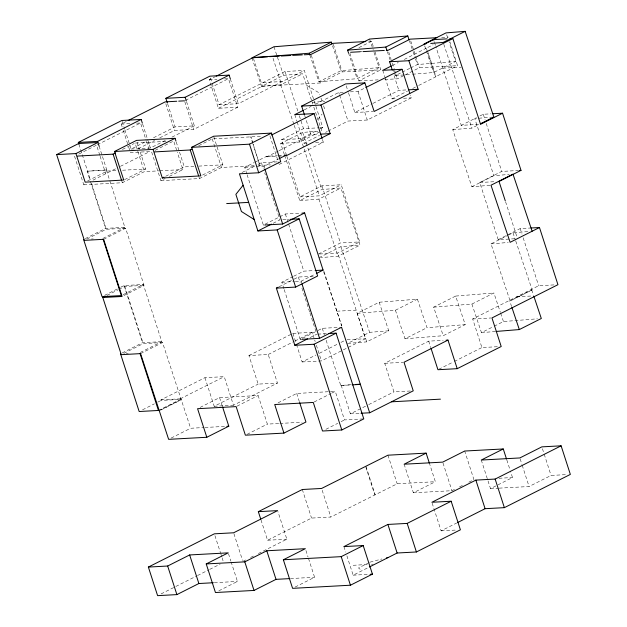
<?xml version="1.0" encoding="UTF-8"?>
<svg xmlns="http://www.w3.org/2000/svg" width="627" height="627" viewBox="0 0 627 627"><rect width="100%" height="100%" fill="white"/><g stroke="black" fill="none" stroke-linecap="round" stroke-linejoin="round"><path stroke-width="0.47" stroke-dasharray="3.13 2.35" d="M317.952 119.475L322.074 114.012M122.124 126.795L121.23 124.036L126.403 121.426M224.623 78.869L228.479 78.665L237.711 107.241L218.423 108.283L209.199 79.707L215.233 76.666M78.775 154.101L96.534 145.15L99.811 155.292M97.397 144.719L140.519 122.986L146.177 140.503M185.357 100.391L228.479 78.665M122.414 149.461L134.256 143.497M87.122 171.226L106.849 169.964L87.122 171.226L90.1 180.443M129.914 145.378L131.106 149.061L146.624 141.24M153.521 137.76L175.082 126.897L194.37 125.855L186.627 101.887M210.429 77.999L219.066 104.733L285.042 71.494L304.322 70.451L322.787 127.61L318.555 129.734M251.968 57.849L261.537 86.408L283.522 75.326L302.645 73.782L312.818 104.145M138.222 148.701L154.61 140.44M159.783 137.838L174.447 130.447L193.727 129.405L237.711 107.241M218.423 108.283L262.407 86.118L320.256 82.991L342.248 71.909L380.816 69.824L374.264 49.541M131.106 149.061L150.386 148.019L165.912 140.197M171.947 137.156L194.37 125.855M219.066 104.733L238.346 103.69L304.322 70.451M87.702 180.866L107.154 171.069L116.794 170.544M261.537 86.408L280.653 84.864L302.645 73.782M74.542 156.233L83.775 184.816L86.314 183.539M93.078 180.129L116.113 168.514M120.423 166.343L149.743 151.569L130.463 152.612L128.378 146.162M155.065 150.355L173.671 140.981L176.947 151.123M358.903 47.636L371.584 41.249L373.966 48.624M124.577 179.635L145.723 168.984L139.468 149.618M309.942 55.066L318.892 81.784L340.884 70.702L379.123 67.614L373.567 51.038M83.775 184.816L122.343 182.731L144.335 171.649L158.796 170.865M198.704 145.715L212.239 138.896L262.204 136.271M318.892 81.784L357.131 78.696L379.123 67.614M165.685 176.273L184.291 166.892L193.931 166.374M151.679 152.063L160.912 180.639L165.136 178.507M169.368 176.375L182.904 169.556L177.245 152.04M349.89 53.248L358.824 80.907L380.816 69.824M427.536 51.861L426.344 48.177L433.108 44.768M304.275 109.866L311.172 106.386M315.483 104.215L338.768 92.482L343.588 92.224M392.236 65.537L398.27 62.496M404.305 59.455L426.344 48.177M350.336 91.855L358.048 91.44L364.953 87.96M394.446 72.85L395.371 75.616L401.288 72.63M402.134 72.207L409.752 68.367M410.599 67.943L417.363 64.534L455.602 61.446L449.12 42.103M202.56 175.035L222.859 164.807L213.627 136.231M160.912 180.639L199.48 178.554L221.464 167.472L254.248 165.7M384.86 79.496L397.393 78.822L404.156 75.412M405.003 74.981L419.385 67.74L457.569 65.67L449.825 41.703M85.288 238.613L105.587 228.385L124.867 227.342L109.678 180.325M286.57 155.402L281.507 139.735L303.499 128.653L318.924 127.814M86.879 239.075L106.331 229.27L125.619 228.228L144.077 285.387L122.085 296.469M284.368 154.571L280.669 143.52L302.661 132.438L317.952 131.208M102.875 238.425L124.867 227.342M281.507 139.735L300.795 138.685L317.709 130.165M246.826 173.859L244.718 167.338L254.021 162.652M254.868 162.228L266.71 156.264L277.314 155.684M412.582 74.229L433.61 72.528L455.602 61.446M266.71 156.264L266.89 156.828L278.106 151.185M278.968 150.746L310.874 134.672L318.587 134.249M348.604 93.149L354.858 112.507L372.101 103.816M372.963 103.377L398.835 90.343L407.519 89.873M103.627 239.31L125.619 228.228M280.669 143.52L299.784 141.976L321.776 130.894L313.116 105.046M241.975 172.527L254.656 166.131M258.042 164.423L261.428 162.722L277.816 161.837M427.833 52.786L435.577 76.753L457.569 65.67M297.167 122.022L304.017 143.222L319.543 135.401M325.578 132.36L327.302 131.49M328.164 131.059L348.001 121.058L367.281 120.016L411.265 97.851L410.371 95.085M385.127 77.693L391.977 98.894L407.503 91.072M412.676 88.47L417.848 85.86M418.711 85.429L435.961 76.737L428.217 52.762M256.286 166.719L263.998 166.296L278.38 159.054M279.148 164.431L323.297 142.18L322.403 139.413M104.591 295.348L117.28 288.953M120.658 287.244L124.044 285.544L143.324 284.501L161.79 341.66L139.797 352.742M286.868 156.327L299.972 196.886L321.964 185.811L341.245 184.761L359.71 241.92L337.718 253.002L319.394 253.998M107.037 295.38L118.033 289.839M118.871 289.408L124.797 286.429L144.077 285.387M284.674 155.496L299.8 200.632L321.792 189.55L340.908 188.006L360.039 245.126L338.047 256.208L320.844 257.595M123.025 294.729L143.324 284.501M299.972 196.886L319.253 195.843L341.245 184.761M247.124 174.792L263.364 225.069L285.356 213.987L302.708 213.055M490.04 185.294L471.872 186.76L452.741 129.64L476.504 117.664M479.89 115.964L483.268 114.255L490.988 113.84M299.8 200.632L318.916 199.088L340.908 188.006M273.121 223.29L279.885 219.881L264.704 172.864M452.741 129.64L471.865 128.104L478.628 124.695M122.21 352.93L142.509 342.703L161.79 341.66M318.43 254.045L340.422 242.962L359.71 241.92M123.801 353.385L143.254 343.588L162.542 342.546L190.616 428.257L203.987 427.536M318.931 257.744L340.923 246.662L360.039 245.126M283.913 288.686L281.829 282.228L292.825 276.687M293.663 276.264L303.813 271.146L314.425 270.574M514.595 238.769L498.206 239.655L479.741 182.496L501.733 171.414L518.121 170.528M140.55 353.62L162.542 342.546M471.872 186.76L493.864 175.678L509.163 174.439M278.897 286.845L293.271 279.595M294.118 279.172L298.35 277.04L314.738 276.154M295.325 281.499L301.109 281.186L315.491 273.944M160.967 399.861L180.255 398.819L180.435 399.391L161.155 400.434L160.967 399.861L204.951 377.697L224.231 376.655L233.463 405.23L277.447 383.066L268.215 354.49L248.935 355.533L258.159 384.116L277.447 383.066M248.935 355.533L292.911 333.368L312.199 332.326L315.177 341.543M142.548 409.807L154.383 403.843M157.769 402.134L161.155 400.434M180.255 398.819L224.231 376.655M268.215 354.49L294.087 341.456M294.949 341.017L312.199 332.326M158.443 410.466L180.435 399.391M284.211 289.603L300.286 339.387L317.207 330.868M318.046 330.437L322.278 328.305L340.594 327.318M498.206 239.655L520.198 228.573L529.839 228.048M159.015 410.779L180.999 399.697M161.092 409.909L181.391 399.681M515.77 241.082L532.127 289.901L510.135 300.984L491.004 243.872L507.925 235.344M508.771 234.921L512.996 232.789L528.295 231.551M379.17 302.238L388.74 330.79L366.748 341.872L357.178 313.32L379.17 302.238L417.41 299.15L426.979 327.709L465.218 324.621L455.649 296.069L433.657 307.152L443.226 335.704L465.218 324.621M310.044 337.608L316.807 334.199M200.115 407.417L219.568 397.612L258.136 395.527L267.368 424.111L278.937 423.484M357.178 313.32L395.418 310.232L417.41 299.15M204.951 377.697L214.183 406.272L258.159 384.116M296.485 344.435L302.143 361.951L315.945 354.992M319.394 353.26L337.498 344.129M340.947 342.397L344.403 340.657M388.74 330.79L369.616 332.334L347.624 343.416L366.748 341.872M302.143 361.951L321.424 360.909L365.408 338.745L337.718 253.002M171.163 438.061L190.616 428.257M236.99 406.186L258.136 395.527M433.657 307.152L471.896 304.064L493.888 292.981L500.37 312.332M395.418 310.232L404.987 338.792L426.979 327.709M278.098 402.816L296.704 393.442L329.488 391.671M326.15 340.289L340.743 385.464L350.822 384.719M410.34 390.997L393.952 391.883L384.719 363.299L428.703 341.143L443.164 340.359M497.344 346.723L481.912 347.554L472.687 318.978L538.656 285.732L555.052 284.846M511.608 306.54L509.759 301.015L532.127 289.901M247.069 434.339L267.368 424.111M314.127 402.009L331.04 393.49M331.887 393.058L335.273 391.358L344.505 419.933L362.821 418.946M471.896 304.064L481.465 332.623L493.308 326.659M494.154 326.228L503.457 321.541L537.433 318.806M341.182 385.244L350.407 413.82L367.83 405.05M368.7 404.611L393.952 391.883M438.798 369.287L453.454 361.897M454.316 361.458L481.912 347.554M325.899 429.315L337.734 423.343M341.119 421.642L344.505 419.933M161.076 593.902L174.964 586.903M175.834 586.464L196.666 575.962M197.536 575.531L208.822 569.841M209.692 569.402L220.108 564.151M261.004 519.963L267.557 540.239L311.541 518.082L330.821 517.032L397.181 483.77L435.365 481.701L429.707 464.192M242.861 561.361L247.171 559.19M250.62 557.45L254.938 555.279M258.387 553.539L286.845 539.196L277.91 511.538M218.839 590.814L237.445 581.441L231.191 562.082M404.141 464.207L413.373 492.783L435.365 481.701M413.373 492.783L451.942 490.698L456.166 488.566M459.552 486.865L463.784 484.734M468.855 482.179L473.934 479.616L464.701 451.04M295.129 587.068L314.582 577.263L308.327 557.905M481.277 460.038L490.51 488.613L512.502 477.531L510.417 471.081M369.24 562.56L358.519 567.968L361.944 570.75M370.071 562.145L381.874 558.955M346.896 555.82L353.15 575.178L368.543 567.419M432.175 503.199L441.11 530.85L456.636 523.028M499.186 488.143L529.078 486.528L551.062 475.446L566.494 474.608M395.371 75.616L411.625 74.299M312.207 102.342L324.88 101.315M492.9 117.1L474.733 118.558L493.864 175.678M491.004 243.872L508.215 242.484M455.649 296.069L493.888 292.981M404.987 338.792L443.226 335.704M481.465 332.623L495.056 331.526M368.692 41.406L371.584 41.249M441.651 37.455L448.336 37.095M360.204 51.751L362.132 51.649M209.199 79.707L216.911 79.292M442.819 68.178L461.143 67.191M263.05 82.576L282.33 81.534M358.824 80.907L378.112 79.864M391.977 98.894L396.797 98.635M403.553 98.274L411.265 97.851M121.23 124.036L129.907 123.566M136.662 123.198L140.519 122.986M354.858 112.507L373.175 111.512M319.888 127.759L322.787 127.61M478.636 124.397L461.284 125.337L435.969 46.978M165.959 141.396L135.103 143.066L137.485 150.441M304.017 143.222L308.837 142.964M315.585 142.595L323.297 142.18M278.278 155.637L282.134 155.425M266.89 156.828L277.502 156.256M278.466 156.209L281.358 156.052M122.586 170.23L145.723 168.984M198.751 166.108L222.859 164.807M159.76 170.81L182.904 169.556M258.105 165.489L270.464 164.901M244.718 167.338L255.322 166.766M479.741 182.496L495.173 181.658M282.777 219.724L289.525 219.356M263.364 225.069L265.292 224.968M91.307 239.052L93.235 238.942M281.829 282.228L294.361 281.554M516.664 296.814L533.06 295.928M336.895 311.204L356.175 310.161M472.687 318.978L491.004 317.983M317.771 334.144L326.455 333.674M300.286 339.387L302.214 339.285M347.092 339.732L365.408 338.745M126.301 353.471L128.229 353.362M384.719 363.299L403.043 362.312M340.743 385.464L352.311 384.837M330.453 391.616L335.273 391.358M214.183 406.272L233.463 405.23M350.407 413.82L360.055 413.303M204.935 427.481L226.896 426.297M279.901 423.429L302.081 422.23M498.998 478.26L512.502 477.531M490.51 488.613L498.222 488.198M267.557 540.239L286.845 539.196M441.11 530.85L456.542 530.019M353.158 565.288L367.853 564.496M371.498 564.292L373.316 564.198M214.309 582.687L237.445 581.441M290.473 578.572L314.582 577.263M353.15 575.178L370.502 574.238M306.47 85.201L319.276 92.968L319.848 94.685M446.651 34.736L447.89 38.419M512.996 232.789L515.465 240.157M531.743 289.933L533.601 295.458M443.783 44.274L471.865 128.104M424.659 45.818L433.61 72.528M409.337 40.583L412.731 50.716M413.044 51.633L415.199 58.084M415.513 59.009L417.363 64.534M500.675 313.249L503.457 321.541M387.345 51.665L390.127 59.957M393.207 69.166L394.14 71.933M369.554 39.062L373.261 50.113M348.494 52.903L357.131 78.696M332.553 45.826L340.884 70.702M321 98.11L322.145 101.535M323.579 105.822L325.013 110.101M273.96 46.766L283.522 75.326M302.661 132.438L321.792 189.55M340.923 246.662L369.616 332.334M280.653 84.864L293.922 124.475M294.228 125.4L299.784 141.976M318.916 199.088L338.047 256.208M323.556 271.562L341.762 325.915M483.268 114.255L485.055 119.788M486.246 123.472L501.733 171.414M520.198 228.573L521.985 234.106M523.177 237.79L538.656 285.732M505.574 201.737L517.189 237.688M433.586 39.603L434.182 41.445M434.48 42.362L435.671 46.053M410.748 41.006L413.726 50.223M414.024 51.148L419.385 67.74M542.433 448.713L543.923 453.321M544.22 454.238L551.062 475.446M388.756 52.088L391.138 59.463M392.33 63.147L394.414 69.605M394.712 70.522L395.606 73.288M395.903 74.213L397.393 78.822M520.144 458.87L521.93 464.403M522.228 465.32L529.078 486.528M394.077 75.593L398.835 90.343M382.752 70.318L384.829 76.768M506.843 460.014L510.119 470.156M358.048 91.44L367.281 120.016M333.313 44.251L342.248 71.909M346.222 85.774L348.306 92.224M428.703 341.143L430.788 347.593M338.768 92.482L339.364 94.324M339.662 95.249L348.001 121.058M311.329 55.333L320.256 82.991M443.007 463.039L451.942 490.698M304.62 115.305L310.874 134.672M285.042 71.494L297.841 111.136M299.33 115.744L303.499 128.653M321.964 185.811L340.422 242.962M294.784 114.647L296.869 121.097M300.795 138.685L319.253 195.843M273.058 58.342L281.695 85.076M387.948 455.194L397.181 483.77M324.088 271.562L341.66 325.954M253.473 58.468L262.407 86.118M269.916 135.855L278.85 163.506M285.356 213.987L288.334 223.212M288.632 224.129L303.813 271.146M322.278 328.305L324.363 334.763M365.964 466.269L375.189 494.852M365.87 467.217L374.805 494.875M263.998 166.296L264.602 168.161M301.109 281.186L301.705 283.028M261.428 162.722L263.215 168.255M298.35 277.04L300.137 282.573M301.924 288.099L309.667 312.074M309.965 312.991L316.51 333.274M252.885 143.262L250.808 136.811L252.712 143.348M253.183 144.186L259.86 165.473L253.01 144.273M230.313 78.798L238.346 103.69M316.369 345.234L321.424 360.909M292.911 333.368L296.187 343.51M296.704 393.442L299.385 401.742M212.239 138.896L221.464 167.472M343.917 546.603L345.704 552.128M322.192 490.298L330.821 517.032M184.793 101.746L193.727 129.405M302.308 489.499L311.541 518.082M198.884 176.712L199.48 178.554M167.636 103.855L175.082 126.897M165.81 103.714L174.447 130.447M176.25 142L179.228 151.225M179.526 152.142L184.291 166.892M305.945 550.53L308.029 556.988M142.642 124.052L150.386 148.019M146.475 141.428L149.155 149.728M137.086 142.243L139.17 148.701M219.568 397.612L222.248 405.912M137.783 151.366L144.335 171.649M122.171 121.403L124.554 128.778M124.851 129.703L129.617 144.453M123.315 130.487L128.08 145.237M121.748 180.882L122.343 182.731M233.926 533.702L242.563 560.444M99.113 146.177L107.154 171.069M106.402 170.183L109.38 179.4M100.108 156.217L105.767 173.734M228.51 553.782L230.893 561.157M214.943 535.67L220.602 553.186M220.9 554.111L221.793 556.87M222.091 557.795L223.58 562.403M78.924 144.273L90.382 179.878M91.581 183.601L106.331 229.27M124.797 286.429L143.254 343.588M90.398 181.368L105.587 228.385M124.044 285.544L142.509 342.703"/><path stroke-width="0.94" d="M243.127 185.231L235.877 194.354L241.411 211.495L254.201 219.528M78.924 144.273L78.328 142.423L121.873 120.486L141.153 119.444L142.345 123.127M167.346 102.93L165.857 98.321L209.833 76.157L229.121 75.115L230.313 78.798M56.649 154.61L78.641 143.528L97.922 142.486L75.938 153.568L56.649 154.61L84.347 240.353L103.627 239.31L122.085 296.469L102.804 297.512L121.27 354.67L140.55 353.62L168.632 439.339L206.808 437.278L228.8 426.195L222.546 406.837M128.135 120.556L165.214 101.872L176.783 101.245M216.096 76.228L253.175 57.543L267.643 56.759M78.328 142.423L97.616 141.381L141.153 119.444M165.857 98.321L185.137 97.279L229.121 75.115M331.315 42.142L273.96 46.766L251.968 57.849L309.33 53.224L331.315 42.142L331.934 43.984M75.938 153.568L85.162 182.151L123.731 180.059L114.498 151.483L136.49 140.401L175.058 138.316L175.952 141.083M77.434 156.076L113.111 154.148L115.65 152.87M348.494 52.903L347.57 50.144L369.554 39.062L407.793 35.974L409.031 39.658M114.498 151.483L153.066 149.398L175.058 138.316M347.57 50.144L385.809 47.056L407.793 35.974M153.066 149.398L162.299 177.974L200.867 175.889L191.635 147.314L213.627 136.231L271.475 133.096L280.708 161.68L258.716 172.762L239.436 173.804L257.893 230.963L277.181 229.921L299.173 218.839L317.63 275.998L295.638 287.08L276.358 288.122L294.823 345.281L314.103 344.239L336.096 333.156L363.785 418.891L341.793 429.973L322.513 431.015L313.281 402.44L274.712 404.525L283.945 433.1L305.937 422.018L299.682 402.659M154.571 151.906L190.247 149.978L191.94 149.124M304.322 114.388L301.642 106.088L345.626 83.924L364.906 82.882L374.139 111.465L418.123 89.3L408.89 60.717L389.61 61.759L392.29 70.059M389.61 61.759L433.586 39.603L447.09 38.866M162.299 177.974L163.992 177.12M303.413 110.297L294.784 114.647L314.072 113.605L322.106 138.496M391.373 65.976L382.752 70.318L402.032 69.276L409.776 93.243M480.321 123.84L493.849 117.022L465.156 31.35L443.164 42.432L430.733 43.435M301.642 106.088L320.93 105.046L364.906 82.882M408.89 60.717L452.874 38.553L480.564 124.295L502.556 113.213L521.013 170.372L499.029 181.454L505.276 200.812M191.635 147.314L249.491 144.179L271.475 133.096M271.648 134.977L314.072 113.605M365.815 87.529L402.032 69.276M279.227 158.623L285.99 155.214L286.178 155.786L330.155 133.629L320.93 105.046M102.804 297.512L105.344 296.226M257.893 230.963L271.428 224.145M265.292 224.968L282.652 224.027L304.636 212.945L323.101 270.104L316.337 273.513M276.358 288.122L278.051 287.268M294.823 345.281L307.504 338.886M302.214 339.285L319.574 338.345L341.558 327.263L369.695 412.778L413.232 390.84L404.007 362.257L447.984 340.093L457.216 368.676L501.2 346.512L491.968 317.936L557.944 284.689L539.479 227.53L530.803 228.001M539.479 227.53L510.127 242.328L490.996 185.216L512.988 174.134L532.119 231.245M496.028 331.448L519.321 329.567L541.313 318.492L533.906 296.383M213.345 582.742L198.877 583.525L176.892 594.608L157.604 595.65L148.372 567.074L214.348 533.828L233.628 532.785L277.612 510.621L258.332 511.663L260.707 519.038M258.332 511.663L302.308 489.499L321.596 488.457L387.948 455.194L426.133 453.125L429.409 463.267M148.372 567.074L167.66 566.024L189.652 554.95L228.212 552.857L206.228 563.939L215.453 592.523L254.021 590.438L276.013 579.356L289.509 578.619M426.133 453.125L404.141 464.207L442.709 462.123L464.701 451.04L503.269 448.956L506.545 459.097M206.228 563.939L244.789 561.855L266.781 550.772L305.349 548.688L283.357 559.77L292.59 588.345L350.438 585.218L372.43 574.136L363.198 545.561L343.917 546.603L387.901 524.438L407.182 523.396L451.166 501.232L460.398 529.807L416.414 551.972L397.134 553.014L369.366 567.004M503.269 448.956L481.277 460.038L519.846 457.945L541.838 446.863L561.118 445.821L570.351 474.404L504.374 507.651L485.094 508.693L457.498 522.597M561.118 445.821L495.15 479.067L475.862 480.11L431.878 502.274L451.166 501.232M283.357 559.77L341.213 556.643L363.198 545.561M386.491 557.881L388.332 557.45M465.156 31.35L446.032 32.894L424.048 43.976L425.952 43.819M365.8 41.562L333.015 43.334L311.031 54.416L304.275 54.776M436.878 37.714L410.152 39.156L388.16 50.238L386.232 50.348M449.982 38.709L452.874 38.553M269.571 56.657L279.211 56.132M281.139 56.03L290.779 55.505M292.707 55.403L302.347 54.886M350.564 52.276L360.204 51.751M363.096 51.594L384.304 50.45M178.711 101.143L184.495 100.829M408.483 89.818L418.123 89.3M492.916 113.738L502.556 113.213M320.515 134.147L330.155 133.629M284.062 155.324L285.99 155.214M519.085 170.473L521.013 170.372M226.684 203.571L248.668 202.38M302.708 213.055L304.636 212.945M290.489 219.309L299.173 218.839M315.389 270.519L323.101 270.104M328.383 333.572L336.096 333.156M446.056 340.202L447.984 340.093M457.216 368.676L437.936 369.718L431.086 348.518M355.642 384.461L360.462 384.202M352.311 384.837L360.023 384.422M391.467 401.813L440.444 399.156M361.019 413.248L369.695 412.778M226.896 426.297L228.8 426.195M283.945 433.1L245.376 435.185L236.144 406.609L197.576 408.694L206.808 437.278M370.502 574.238L372.43 574.136M511.914 307.465L519.321 329.567M385.809 47.056L387.039 50.74M309.33 53.224L309.942 55.066M495.15 479.067L504.374 507.651M475.862 480.11L485.094 508.693M407.182 523.396L416.414 551.972M387.901 524.438L397.134 553.014M264.907 169.094L282.652 224.027M302.002 283.953L319.574 338.345M249.491 144.179L258.716 172.762M277.181 229.921L295.638 287.08M314.103 344.239L341.793 429.973M341.213 556.643L350.438 585.218M185.137 97.279L186.329 100.963M190.247 149.978L198.587 175.787M266.781 550.772L276.013 579.356M113.111 154.148L121.45 179.965M244.789 561.855L254.021 590.438M97.616 141.381L99.113 146.177M103.173 239.342L121.34 295.583L102.052 296.626L83.595 239.467M140.103 353.667L158.443 410.466L139.163 411.516L120.517 353.785M189.652 554.95L198.877 583.525M167.66 566.024L176.892 594.608"/></g></svg>
